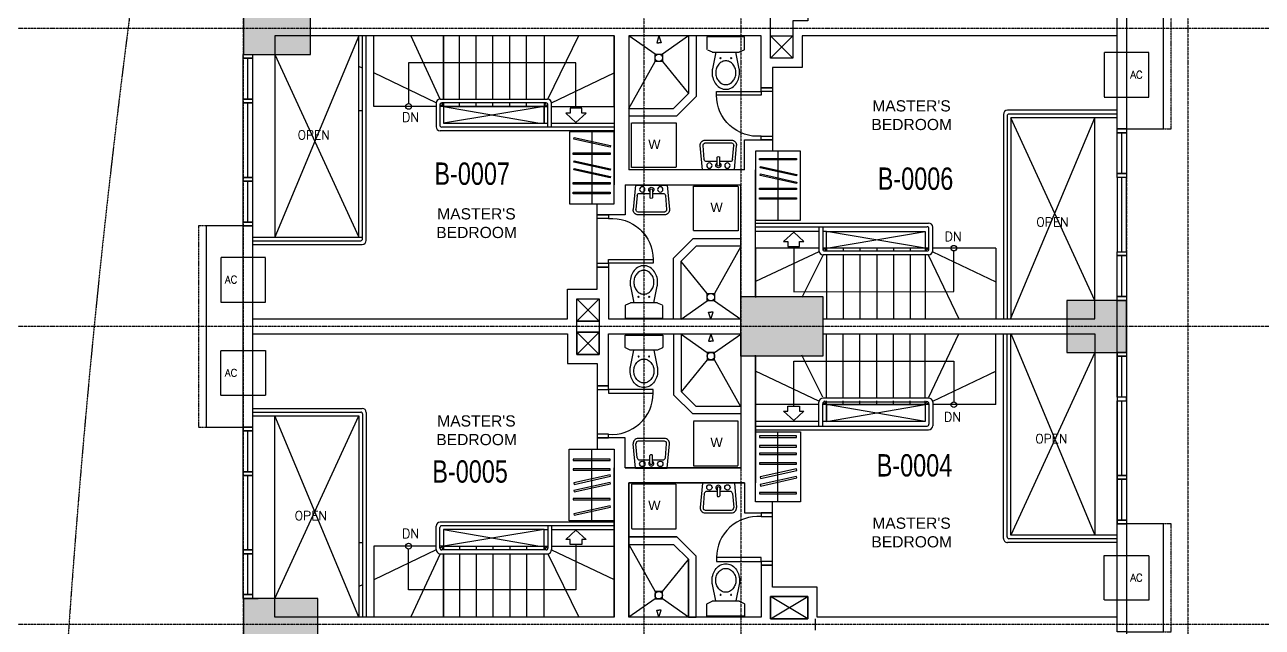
# Model space of a CAD drawing. Header units: inches. Extents: x -189245 to 740841, y -215444 to 469401.
# Drawn here: x 183350 to 199957, y -107018 to -98932 of the extents above; entities that cross this region are included whole.
import ezdxf

# ---------------------------------------------------------------- set-up
doc = ezdxf.new("R2010")
doc.units = ezdxf.units.IN
doc.header["$LTSCALE"] = 10
doc.header["$MEASUREMENT"] = 0
for name, pattern in [('GRID NORMAL$0$GRID BASEMENT$0$GRID GROUND$0$GRID$0$$0$PHANTOM', [2.5, 1.25, -0.25, 0.25, -0.25, 0.25, -0.25]), ('HIDDEN', [0.375, 0.25, -0.125]), ('HIDDEN2', [0.1875, 0.125, -0.0625])]:
    doc.linetypes.add(name, pattern=pattern)
for name, color, linetype in [('A-CMU WALL', 4, 'Continuous'), ('A-DOOR', 1, 'Continuous'), ('A-EQUIPMENT', 2, 'Continuous'), ('A-EQUIPTMENT', 1, 'Continuous'), ('A-FIXTURE', 2, 'Continuous'), ('A-FIXTURES', 2, 'Continuous'), ('A-GRID', 8, 'Continuous'), ('A-RAILING', 2, 'Continuous'), ('A-STAIR', 1, 'Continuous'), ('A-TEXT', 3, 'Continuous'), ('A-UNIT NUMBER', 2, 'Continuous'), ('A-WINDOW', 2, 'Continuous'), ('ballon', 252, 'Continuous'), ('CABINET', 1, 'Continuous'), ('COLUMN', 6, 'Continuous'), ('GRID BASEMENT$0$A-PROPERTY LINE', 1, 'Continuous'), ('TEXT', 3, 'Continuous'), ('TSG - plaster', 4, 'Continuous'), ('TSG- DIM-WALL SETOUT', 1, 'Continuous'), ('TSG- OPENNING', 1, 'Continuous'), ('TSG- plaster', 4, 'Continuous'), ('TSG- ZOCALLO', 86, 'HIDDEN2'), ('TSG-DIM_WINDWS', 1, 'Continuous')]:
    doc.layers.add(name, color=color, linetype=linetype)
doc.styles.add('ARIAL', font='ARIAL.TTF', dxfattribs={"width": 0.75})
doc.styles.add('PRSP_Simplex', font='simplex.shx')

# ---------------------------------------------------------------- blocks, each defined once
blk = doc.blocks.new('grid')
at = {"layer": 'A-GRID', "linetype": 'GRID NORMAL$0$GRID BASEMENT$0$GRID GROUND$0$GRID$0$$0$PHANTOM'}
for p, q in [((-90633.8, -228688.5), (-90633.8, -289256.3)), ((-85258.8, -228688.5), (-85258.8, -289256.3)), ((-83958.8, -228688.5), (-83958.8, -289256.3)), ((-77958.8, -228688.5), (-77958.8, -289256.3)), ((-78783.8, -230188.4), (-78783.8, -289282.1)), ((-33688.1, -244786.6), (-100703.6, -244786.6)), ((-33688.1, -248786.6), (-100703.6, -248786.6)), ((-33688.1, -252786.6), (-100703.5, -252786.6))]:
    blk.add_line(p, q, dxfattribs=at)
blk = doc.blocks.new('door600')
at = {"color": 2}
for points in [[(50, 150), (100, 150), (100, 750), (50, 750)], [(50, 150), (0, 150), (0, 0), (50, 0)], [(700, 150), (650, 150), (650, 0), (700, 0)]]:
    blk.add_lwpolyline(points, close=True, dxfattribs=at)
at = {"color": 1}
blk.add_arc((100, 198), 552, 355.0209, 90, dxfattribs=at)
blk = doc.blocks.new('A$C7D1D0043')
at = {"layer": 'COLUMN', "linetype": 'Continuous'}
for points in [[(-47475, -9813), (-46575, -9813), (-46575, -9113), (-47475, -9113)], [(-40800, -13063), (-39700, -13063), (-39700, -13863), (-40800, -13863)], [(-36425, -13813), (-35625, -13813), (-35625, -13113), (-36425, -13113)], [(-47475, -17813), (-46475, -17813), (-46475, -17113), (-47475, -17113)]]:
    blk.add_hatch(color=253, dxfattribs=at).paths.add_polyline_path(points)
for points in [[(-47475, -9813), (-46575, -9813), (-46575, -9113), (-47475, -9113)], [(-40800, -13063), (-39700, -13063), (-39700, -13863), (-40800, -13863)], [(-36425, -13813), (-35625, -13813), (-35625, -13113), (-36425, -13113)], [(-47475, -17813), (-46475, -17813), (-46475, -17113), (-47475, -17113)]]:
    blk.add_lwpolyline(points, close=True, dxfattribs=at)
blk = doc.blocks.new('A$C588E7C43')
at = {"layer": 'CABINET', "color": 2, "linetype": 'HIDDEN', "ltscale": 500}
blk.add_line((-300, -964), (-300, 0), dxfattribs=at)
at = {"layer": 'CABINET', "color": 1, "linetype": 'Continuous'}
blk.add_lwpolyline([(0, -964), (-600, -964), (-600, 0), (0, 0)], close=True, dxfattribs=at)
at = {"layer": 'CABINET', "color": 2}
for points in [[(-50, -153), (-50, -133), (-550, -133), (-550, -153)], [(-50, -283), (-50, -263), (-550, -263), (-550, -283)], [(-47, -365), (-51, -346), (-539, -453), (-535, -473)], [(-47, -467), (-51, -448), (-539, -556), (-535, -575)], [(-50, -681), (-50, -661), (-550, -661), (-550, -681)], [(-47, -780), (-51, -760), (-539, -868), (-535, -888)]]:
    blk.add_lwpolyline(points, close=True, dxfattribs=at)
blk = doc.blocks.new('SHOWERHD')
at = {"layer": 'A-FIXTURES', "color": 2}
for p, q in [((-31, 93), (0, 93)), ((0, 0), (-31, 93)), ((0, 0), (31, 93)), ((31, 93), (0, 93))]:
    blk.add_line(p, q, dxfattribs=at)
blk = doc.blocks.new('EFLSHR-P')
at = {"layer": 'A-FIXTURES'}
for points in [[(186, -248), (216, -184, 0.142156), (218, -178), (218, 178, 0.142156), (216, 184), (186, 248, 0.256929), (177, 252), (13, 252), (13, -253), (177, -253)], [(218, -133), (441, -179, 0.05118), (495, -185, 0.083091), (582, -170, 0.090724), (653, -131, 0.104124), (702, -69, 0.11609), (718, 0, 0.11609), (702, 69, 0.104124), (653, 131, 0.090724), (582, 170, 0.083091), (495, 185, 0.05118), (441, 179), (218, 133)]]:
    blk.add_lwpolyline(points, format="xyb", dxfattribs=at)
blk.add_lwpolyline([(495, 135, 0.084254), (433, 124, 0.091411), (382, 95, 0.103766), (347, 50, 0.114587), (335, 0, 0.114587), (347, -50, 0.103766), (382, -95, 0.091411), (433, -124, 0.084254), (495, -135, 0.084254), (558, -124, 0.091411), (609, -95, 0.103766), (644, -50, 0.114587), (655, 0, 0.114587), (644, 50, 0.103766), (609, 95, 0.091411), (558, 124, 0.084254)], format="xyb", close=True, dxfattribs=at)
for centre in [(300, 70), (300, -70)]:
    blk.add_circle(centre, 6.77, dxfattribs=at)
blk.add_arc((177, -243), 10, 270, 327.6371, dxfattribs=at)
blk = doc.blocks.new('LAV')
for p, q in [((-214, 0), (-243, -326)), ((214, 0), (-214, 0)), ((214, 0), (243, -326)), ((-189, -139), (-206, -329)), ((-18, -112), (-159, -112)), ((-18, -63), (-18, -170)), ((18, -63), (18, -170)), ((159, -112), (18, -112)), ((189, -139), (206, -329)), ((-176, -362), (176, -362)), ((-176, -400), (176, -400))]:
    blk.add_line(p, q)
for centre in [(-121, -58), (121, -58)]:
    blk.add_circle(centre, 36)
for centre, radius, start, end in [((-159, -142), 30, 90, 174.9088), ((0, -63), 34.1, 301.2757, 238.7243), ((0, -71), 19.7, 25.7914, 154.2086), ((159, -142), 30, 5.0912, 90), ((-176, -332), 68, 174.9088, 270), ((-176, -332), 30, 174.9088, 270), ((0, -161), 19.7, 205.7914, 334.2086), ((176, -332), 68, 270, 5.0912), ((176, -332), 30, 270, 5.0912)]:
    blk.add_arc(centre, radius, start, end)

msp = doc.modelspace()

# ---------------------------------------------------------------- hatches: boundary and pattern name
at = {"layer": 'TSG- DIM-WALL SETOUT'}
h = msp.add_hatch(color=253, dxfattribs=at)
h.paths.add_polyline_path([(186285.29041, -132626.32537), (187185.29041, -132626.32537), (187185.29041, -133326.32537), (186285.29041, -133326.32537)])
h.paths.add_polyline_path([(197335.29041, -109930.85693), (198135.29041, -109930.85693), (198135.29041, -109230.85693), (197335.29041, -109230.85693)])
h.paths.add_polyline_path([(201710.2904, -122730.85693), (202410.2904, -122730.85693), (202410.2904, -121730.85693), (201710.2904, -121730.85693)])
h.paths.add_polyline_path([(207710.29041, -122730.85693), (208410.29041, -122730.85693), (208410.29041, -121730.85693), (207710.29041, -121730.85693)])
h.paths.add_polyline_path([(213710.29041, -122730.85693), (214410.29041, -122730.85693), (214410.29041, -121730.85693), (213710.29041, -121730.85693)])
h.paths.add_polyline_path([(219710.29041, -122730.85693), (220410.29041, -122730.85693), (220410.29041, -121730.85693), (219710.29041, -121730.85693)])
h.paths.add_polyline_path([(201710.2904, -117730.85693), (202410.2904, -117730.85693), (202410.2904, -116730.85693), (201710.2904, -116730.85693)])
h.paths.add_polyline_path([(204710.29041, -110230.85693), (205410.29041, -110230.85693), (205410.29041, -109230.85693), (204710.29041, -109230.85693)])
h.paths.add_polyline_path([(210710.29041, -110230.85693), (211410.29041, -110230.85693), (211410.29041, -109230.85693), (210710.29041, -109230.85693)])
h.paths.add_polyline_path([(197335.29041, -122730.85693), (198135.29041, -122730.85693), (198135.29041, -122030.85693), (197335.29041, -122030.85693)])
h.paths.add_polyline_path([(186285.29041, -115430.85693), (186285.29041, -116530.85693), (186985.29041, -116530.85693), (186985.29041, -115430.85693)])
h.paths.add_polyline_path([(197335.29041, -129330.85693), (198135.29041, -129330.85693), (198135.29041, -128630.85693), (197335.29041, -128630.85693)])
h.paths.add_polyline_path([(197335.29041, -103330.85693), (198135.29041, -103330.85693), (198135.29041, -102630.85693), (197335.29041, -102630.85693)])
h.paths.add_polyline_path([(192960.29041, -102580.85693), (194060.29, -102580.85683), (194060.29028, -103380.85683), (192960.29041, -103380.85693)])
h.paths.add_polyline_path([(213710.29041, -117730.85693), (214410.29041, -117730.85693), (214410.29041, -116730.85693), (213710.29041, -116730.85693)])
h.paths.add_polyline_path([(216710.64854, -110230.85693), (217410.64854, -110230.85693), (217410.64854, -109230.85693), (216710.64854, -109230.85693)])
h.paths.add_polyline_path([(219710.29041, -117730.85693), (220410.29041, -117730.85693), (220410.29041, -116730.85693), (219710.29041, -116730.85693)])
h.paths.add_polyline_path([(207710.29041, -117730.85693), (208410.29041, -117730.85693), (208410.29041, -116730.85693), (207710.29041, -116730.85693)])
h.paths.add_polyline_path([(186285.29041, -95230.85693), (187085.29041, -95230.85693), (187085.29041, -94530.85693), (186285.29041, -94530.85693)])
h.paths.add_polyline_path([(186285.29041, -99330.85985), (187185.29041, -99330.85985), (187185.29041, -98630.85985), (186285.29041, -98630.85985)])
h.paths.add_polyline_path([(186285.29041, -107330.85693), (187285.29041, -107330.85693), (187285.29041, -106630.85693), (186285.29041, -106630.85693)])
h.paths.add_polyline_path([(186285.29041, -124630.85693), (187285.29041, -124630.85693), (187285.29041, -125330.85693), (186285.29041, -125330.85693)])
h.paths.add_polyline_path([(192960.29041, -128580.85704), (194060.29, -128580.85693), (194060.29028, -129380.85693), (192960.29041, -129380.85704)])
h.paths.add_polyline_path([(186285.29041, -136730.85693), (187085.29041, -136730.85693), (187085.29041, -137430.85693), (186285.29041, -137430.85693)])
edge = h.paths.add_edge_path()
edge.add_line((233760.29041, -115230.85693), (233760.29041, -113730.85693))
edge = h.paths.add_edge_path()
edge.add_line((233760.29041, -121230.85693), (233760.29041, -122730.85693))
h.paths.add_polyline_path([(233160.29041, -115230.85693), (233760.29041, -115230.85693), (233760.29041, -113730.85693), (233160.29041, -113730.85693)])
h.paths.add_polyline_path([(233160.29041, -116730.85693), (233760.29041, -116730.85693), (233760.29041, -118230.85693), (233160.29041, -118230.85693)])
h.paths.add_polyline_path([(233160.29041, -109230.85693), (233760.29041, -109230.85693), (233760.29041, -110730.85693), (233160.29041, -110730.85693)])
edge = h.paths.add_edge_path()
edge.add_line((233160.29041, -121230.85693), (233160.29041, -122730.85693))
h.paths.add_polyline_path([(233160.29041, -121230.85693), (233760.29041, -121230.85693), (233760.29041, -122730.85693), (233160.29041, -122730.85693)])

# ---------------------------------------------------------------- linework, layer by layer
at = {"layer": 'A-CMU WALL', "color": 1}
for p, q in [((187832.99923, -99080.98629), (186708.08927, -101780.98509)), ((186708.08927, -99330.85985), (187832.9996, -101780.98509)), ((197708.08927, -102630.85733), (196582.96435, -100180.72878)), ((196582.96435, -102872.1383), (197708.08927, -100180.72878)), ((196582.96435, -103074.88717), (197708.14366, -105780.72406)), ((197708.14366, -103330.85736), (196582.96435, -105780.72406)), ((186708.08917, -106630.85693), (187832.99959, -104180.72642)), ((187832.99959, -106880.72642), (186708.08917, -104180.85784))]:
    msp.add_line(p, q, dxfattribs=at)
at = {"layer": 'A-CMU WALL'}
for points in [[(198133.14887, -100330.85437), (198008.14887, -100330.85437), (198008.14887, -97630.86022), (198133.14887, -97630.86022)], [(186283.10625, -101630.85983), (186408.10625, -101630.85983), (186408.10625, -104330.85398), (186283.10625, -104330.85398)], [(198133.14887, -103330.8573), (198008.14887, -103330.8573), (198008.14887, -102630.8573), (198133.14887, -102630.8573)], [(198008.14887, -105630.86022), (198133.17098, -105630.86022), (198133.17098, -107080.85688), (198008.14887, -107080.85688)]]:
    msp.add_lwpolyline(points, close=True, dxfattribs=at)
at = {"layer": 'A-CMU WALL', "color": 1}
for points in [[(186708.08917, -101780.98484), (187832.99913, -101780.98484), (187832.99913, -99080.572), (186708.08917, -99080.572)], [(197708.08917, -100180.72853), (196583.10556, -100180.72853), (196583.10556, -102880.72681), (197708.08917, -102880.72681)], [(196582.96425, -103080.72574), (197708.14356, -103080.72574), (197708.14356, -105780.72381), (196582.96425, -105780.72381)], [(186708.08917, -104180.85784), (187832.99913, -104180.85784), (187832.99913, -106880.85668), (186708.08917, -106880.85668)]]:
    msp.add_lwpolyline(points, close=True, dxfattribs=at)
at = {"layer": 'A-DOOR'}
for p, q in [((193382.96435, -99827.74272), (193382.96435, -100427.74272)), ((191032.96435, -102133.71248), (191032.96435, -101533.71248)), ((191032.96435, -102133.97115), (191032.96435, -101533.97115)), ((191032.96435, -103827.74036), (191032.96435, -104427.74036)), ((193382.96435, -106133.71012), (193382.96435, -105533.71012))]:
    msp.add_line(p, q, dxfattribs=at)
at = {"layer": 'A-EQUIPMENT', "ltscale": 100}
for points in [[(198133.10625, -100330.85398), (198633.10625, -100330.85398), (198633.10625, -97630.85983), (198133.10625, -97630.85983)], [(186283.10625, -101630.85983), (185783.10625, -101630.85983), (185783.10625, -104330.85398), (186283.10625, -104330.85398)], [(198133.10625, -107080.85691), (198633.10625, -107080.85691), (198633.10625, -105630.85983), (198133.10625, -105630.85983)]]:
    msp.add_lwpolyline(points, dxfattribs=at)
at = {"layer": 'A-EQUIPTMENT', "linetype": 'HIDDEN'}
for points in [[(198633.10625, -100330.85398), (198733.10625, -100330.85398), (198733.10625, -97630.85983), (198633.10625, -97630.85983)], [(185783.10625, -101630.85983), (185683.10625, -101630.85983), (185683.10625, -104330.85398), (185783.10625, -104330.85398)], [(198633.10625, -107080.85691), (198733.10625, -107080.85691), (198733.10625, -105630.85983), (198633.10625, -105630.85983)]]:
    msp.add_lwpolyline(points, dxfattribs=at)
at = {"layer": 'A-EQUIPTMENT', "color": 1, "linetype": 'HIDDEN2'}
for points in [[(198433.10625, -99305.85691), (197833.10625, -99305.85691), (197833.10625, -99905.85691), (198433.10625, -99905.85691)], [(185983.10625, -102655.85691), (186583.10625, -102655.85691), (186583.10625, -102055.85691), (185983.10625, -102055.85691)], [(185983.10625, -103305.85691), (186583.10625, -103305.85691), (186583.10625, -103905.85691), (185983.10625, -103905.85691)], [(198433.10625, -106655.85691), (197833.10625, -106655.85691), (197833.10625, -106055.85691), (198433.10625, -106055.85691)]]:
    msp.add_lwpolyline(points, close=True, dxfattribs=at)
at = {"layer": 'A-FIXTURE', "linetype": 'HIDDEN2'}
for points in [[(192090.87101, -100250.19661), (192090.87101, -100850.19661), (191490.87101, -100850.19661), (191490.87101, -100250.19661)], [(192325.40069, -101697.51648), (192325.40069, -101097.51648), (192925.40069, -101097.51648), (192925.40069, -101697.51648)], [(192325.40069, -104253.19557), (192325.40069, -104853.19557), (192925.40069, -104853.19557), (192925.40069, -104253.19557)], [(192090.87101, -105697.5153), (192090.87101, -105097.5153), (191490.87101, -105097.5153), (191490.87101, -105697.5153)]]:
    msp.add_lwpolyline(points, close=True, dxfattribs=at)
at = {"layer": 'A-FIXTURES', "color": 1}
for p, q in [((191808.13585, -99325.84167), (191458.13585, -99080.84167)), ((192258.13585, -99080.84167), (191908.13585, -99325.84167)), ((191458.13585, -100055.84167), (191808.13585, -99425.84167)), ((191908.13585, -99425.84167), (192258.13585, -99855.84167)), ((192958.13585, -101908.84063), (192608.13585, -102538.84063)), ((192508.13585, -102538.84063), (192158.13585, -102108.84063)), ((192158.13585, -102883.84063), (192508.13585, -102638.84063)), ((192608.13585, -102638.84063), (192958.13585, -102883.84063)), ((192158.13585, -103083.84063), (192508.13585, -103328.84063)), ((192608.13585, -103328.84063), (192958.13585, -103083.84063)), ((192508.13585, -103428.84063), (192158.13585, -103858.84063)), ((192958.13585, -104058.84063), (192608.13585, -103428.84063)), ((191458.13585, -105908.83945), (191808.13585, -106538.83945)), ((191908.13585, -106538.83945), (192258.13585, -106108.83945)), ((191808.13585, -106638.83945), (191458.13585, -106883.83945)), ((192258.13585, -106883.83945), (191908.13585, -106638.83945))]:
    msp.add_line(p, q, dxfattribs=at)
at = {"layer": 'A-FIXTURES', "color": 2}
for points in [[(191808.13585, -99425.84167), (191808.13585, -99325.84167), (191908.13585, -99325.84167), (191908.13585, -99425.84167)], [(192608.13585, -102538.84063), (192608.13585, -102638.84063), (192508.13585, -102638.84063), (192508.13585, -102538.84063)], [(192608.13585, -103428.84063), (192608.13585, -103328.84063), (192508.13585, -103328.84063), (192508.13585, -103428.84063)], [(191808.13585, -106538.83945), (191808.13585, -106638.83945), (191908.13585, -106638.83945), (191908.13585, -106538.83945)]]:
    msp.add_lwpolyline(points, close=True, dxfattribs=at)
for centre in [(191858.13585, -99375.84167), (192558.13585, -102588.84063), (192558.13585, -103378.84063), (191858.13585, -106588.83945)]:
    msp.add_circle(centre, 50, dxfattribs=at)
at = {"layer": 'A-GRID', "color": 2}
for centre in [(195817.21155, -101930.61612), (195817.33743, -104030.7319)]:
    msp.add_circle(centre, 37.46139, dxfattribs=at)
at = {"layer": 'A-RAILING', "color": 1}
for p, q in [((187832.9996, -101780.98509), (187832.9996, -99080.98509)), ((198008.08986, -100180.72878), (196582.96435, -100180.72878)), ((196582.96435, -100180.72878), (196582.96435, -102880.72878)), ((186408.08868, -101780.98509), (187882.9996, -101780.98509)), ((196582.96435, -105780.72406), (196582.96435, -103080.72406)), ((186408.08868, -104180.72642), (187832.99959, -104180.72642)), ((187832.99959, -104180.72642), (187832.99959, -106880.72642)), ((198008.17647, -105780.72406), (196582.96394, -105780.72494))]:
    msp.add_line(p, q, dxfattribs=at)
at = {"layer": 'A-RAILING'}
for p, q in [((187882.9996, -101805.98509), (187882.9996, -99080.98509)), ((187932.9996, -101825.98509), (187932.9996, -99080.98509)), ((188925.46545, -99930.98627), (190365.46486, -99930.98627)), ((188870.46545, -99985.98627), (188870.46545, -100300.98627)), ((188920.46545, -100005.98627), (188920.46545, -100280.98627)), ((190345.46486, -99980.98627), (188945.46545, -99980.98627)), ((190370.46486, -100305.98627), (190370.46486, -100005.98627)), ((190420.46486, -100305.98627), (190420.46486, -99985.98627)), ((196482.96435, -100135.72878), (196482.96435, -102880.72878)), ((198008.08927, -100080.72878), (196537.96435, -100080.72878)), ((198008.08927, -100130.72878), (196557.96435, -100130.72878)), ((196532.96435, -100155.72878), (196532.96435, -102880.72878)), ((191257.96435, -100355.98627), (188925.46545, -100355.98627)), ((191257.96435, -100305.98627), (188945.46545, -100305.98627)), ((193157.96288, -101593.63648), (195478.91118, -101593.64189)), ((193157.96288, -101643.63648), (195458.91118, -101643.64189)), ((194007.96288, -101643.63648), (194007.96288, -101963.63648)), ((194057.96288, -101643.63648), (194057.96288, -101943.63648)), ((195483.91118, -101943.64189), (195483.91118, -101668.64189)), ((195533.91118, -101963.64189), (195533.91118, -101648.64189)), ((186408.08927, -101830.98509), (187857.9996, -101830.98509)), ((186408.08927, -101880.98509), (187877.9996, -101880.98509)), ((195478.91118, -102018.64189), (194062.96288, -102018.63648)), ((194082.96288, -101968.63648), (195458.91118, -101968.64189)), ((196482.96435, -105825.72406), (196482.96435, -103080.72406)), ((196532.96435, -105805.72406), (196532.96435, -103080.72406)), ((195478.91118, -103943.07197), (194062.96288, -103943.07739)), ((186408.08927, -104080.72642), (187877.99959, -104080.72642)), ((194007.96288, -104318.07739), (194007.96288, -103998.07739)), ((194057.96288, -104318.07739), (194057.96288, -104018.07739)), ((194082.96288, -103993.07739), (195458.91118, -103993.07197)), ((195483.91118, -104018.07197), (195483.91118, -104293.07197)), ((195533.91118, -103998.07197), (195533.91118, -104313.07197)), ((186408.08927, -104130.72642), (187857.99959, -104130.72642)), ((187882.99959, -104155.72642), (187882.99959, -106880.72642)), ((187932.99959, -104135.72642), (187932.99959, -106880.72642)), ((193157.96288, -104318.07739), (195458.91118, -104318.07197)), ((193157.96288, -104368.07739), (195478.91118, -104368.07197)), ((191257.96435, -105606.28251), (188925.69742, -105606.28251)), ((188870.69742, -105975.85852), (188870.69742, -105661.28251)), ((188920.69742, -105955.85852), (188920.69742, -105681.28251)), ((191257.96435, -105656.28251), (188945.69742, -105656.28251)), ((190370.46486, -105656.28251), (190370.46486, -105955.85852)), ((190420.46486, -105656.28251), (190420.46486, -105975.85852)), ((198008.17588, -105880.72406), (196537.96458, -105880.72406)), ((198008.17588, -105830.72406), (196557.9645, -105830.72406)), ((188925.69742, -106030.85852), (190365.46486, -106030.85852)), ((190345.46486, -105980.85852), (188945.69742, -105980.85852))]:
    msp.add_line(p, q, dxfattribs=at)
for centre, radius, start, end in [((188925.46545, -99985.98627), 55, 90, 180), ((190365.46486, -99985.98627), 55, 0, 90), ((188945.46545, -100005.98627), 25, 90, 180), ((190345.46486, -100005.98627), 25, 0, 90), ((196537.96435, -100135.72878), 55, 90, 180), ((196557.96435, -100155.72878), 25, 90, 180), ((188925.46545, -100300.98627), 55, 180, 270), ((188945.46545, -100280.98627), 25, 180, 270), ((195478.91118, -101648.64189), 55, 0, 90), ((195458.91118, -101668.64189), 25, 0, 90), ((187857.9996, -101805.98509), 25, 270, 0), ((187877.9996, -101825.98509), 55, 270, 0), ((194082.96288, -101943.63648), 25, 180, 270), ((195458.91118, -101943.64189), 25, 270, 0), ((194062.96288, -101963.63648), 55, 180, 270), ((195478.91118, -101963.64189), 55, 270, 0), ((194062.96288, -103998.07739), 55, 90, 180), ((195478.91118, -103998.07197), 55, 0, 90), ((187877.99959, -104135.72642), 55, 0, 90), ((194082.96288, -104018.07739), 25, 90, 180), ((195458.91118, -104018.07197), 25, 0, 90), ((187857.99959, -104155.72642), 25, 0, 90), ((195458.91118, -104293.07197), 25, 270, 0), ((195478.91118, -104313.07197), 55, 270, 0), ((188925.69742, -105661.28251), 55, 90, 180), ((188945.69742, -105681.28251), 25, 90, 180), ((196537.96435, -105825.72406), 55, 180, 270.000236842), ((196557.96435, -105805.72406), 25, 180, 270.00034974), ((188925.69742, -105975.85852), 55, 180, 270), ((188945.69742, -105955.85852), 25, 180, 270), ((190345.46486, -105955.85852), 25, 270, 0), ((190365.46486, -105975.85852), 55, 270, 0)]:
    msp.add_arc(centre, radius, start, end, dxfattribs=at)
at = {"layer": 'A-STAIR'}
for p, q in [((188032.96545, -100028.01241), (188032.96545, -99078.01399)), ((188970.46545, -99079.01856), (188970.46545, -99930.98627)), ((190320.46486, -99078.01241), (190320.46486, -99930.98627)), ((191257.96458, -100028.01241), (191257.96427, -99078.01241)), ((187882.9996, -99514.23883), (187832.9996, -99491.98446)), ((187832.9996, -100080.98627), (187882.9996, -100080.98627)), ((188870.46545, -100028.01241), (188032.96545, -100028.01241)), ((188970.46545, -100028.01241), (188920.46545, -100028.01241)), ((188970.46545, -99980.98627), (188970.46545, -100028.01241)), ((190320.46486, -99980.98627), (190320.46486, -100028.01241)), ((190320.46486, -100028.01241), (190370.46486, -100028.01241)), ((190420.46486, -100028.01241), (191257.96458, -100028.01241)), ((194107.8374, -101930.82317), (194107.81015, -101705.82317)), ((194007.96288, -101930.83526), (193157.8375, -101930.93824)), ((193157.8375, -101930.93824), (193157.91791, -102593.02707)), ((194107.8374, -101930.82317), (194057.96288, -101930.82921)), ((195483.91118, -101930.65649), (195432.83661, -101930.66268)), ((196382.83661, -101930.54761), (195533.91118, -101930.65043)), ((193157.96336, -104030.72491), (193157.96532, -103368.52938)), ((196332.96435, -103602.97961), (196382.96435, -103580.72524)), ((194007.96288, -104030.72715), (193157.96336, -104030.72491)), ((194107.96327, -104030.72741), (194057.96288, -104030.72728)), ((194107.96327, -104030.72741), (194107.96268, -104255.72741)), ((195483.91118, -104030.73102), (195432.96249, -104030.73089)), ((196382.96249, -104030.73338), (195533.91118, -104030.73115)), ((187832.99959, -105880.72524), (187882.99959, -105880.72524)), ((188870.69742, -105930.8569), (188032.96546, -105930.8569)), ((188032.96546, -105930.8569), (188032.96546, -106880.85532)), ((188970.46546, -105930.8569), (188920.69742, -105930.8569)), ((188970.46546, -105980.85852), (188970.46546, -105930.8569)), ((190320.46486, -105930.8569), (190370.46486, -105930.8569)), ((190320.46486, -105980.85852), (190320.46486, -105930.8569)), ((190420.46486, -105930.8569), (191257.96459, -105930.8569)), ((191257.96459, -105930.8569), (191257.96427, -106880.8569)), ((188970.46546, -106879.85075), (188970.46546, -106030.85852)), ((190320.46486, -106880.8569), (190320.46486, -106030.85852)), ((187882.99959, -106447.47268), (187832.99959, -106469.72705))]:
    msp.add_line(p, q, dxfattribs=at)
at = {"layer": 'A-STAIR', "elevation": 0}
for points in [[(188925.75833, -99930.98627), (188532.96545, -99078.52297)], [(188970.46545, -99079.01856), (188970.46545, -99930.98627)], [(189182.96467, -99930.98627), (189182.96467, -99078.01241)], [(189407.96467, -99930.98627), (189407.96467, -99078.01241)], [(189632.96467, -99930.98627), (189632.96467, -99078.01241)], [(189857.96467, -99930.98627), (189857.96467, -99078.01241)], [(190082.96467, -99930.98627), (190082.96467, -99078.01241)], [(190367.75238, -99931.03386), (190783.69248, -99078.01241)], [(188870.77481, -99980.16098), (188032.96545, -99578.0132)], [(190420.17138, -99980.31205), (191257.96486, -99579.50527)], [(188970.46545, -100028.01241), (188920.54066, -100004.04855)], [(188970.46545, -100028.01241), (188948.79703, -99980.98627)], [(188970.46545, -99980.98627), (188970.46545, -100028.01241)], [(189182.96467, -100028.01241), (189182.96467, -99980.98627)], [(189407.96467, -100028.01241), (189407.96467, -99980.98627)], [(189632.96467, -100028.01241), (189632.96467, -99980.98627)], [(189857.96467, -100028.01241), (189857.96467, -99980.98627)], [(190082.96467, -100028.01241), (190082.96467, -99980.98627)], [(190320.46486, -100028.01241), (190343.39518, -99980.98627)], [(190320.46486, -100028.01241), (190370.39549, -100004.12521)], [(191257.96458, -100028.01241), (191257.96458, -100253.01241)], [(190320.46486, -100253.01241), (190370.46486, -100253.01241)], [(190420.46486, -100253.01241), (191257.96458, -100253.01241)], [(193157.8375, -101930.93824), (193157.81025, -101705.93824)], [(194107.8374, -101930.82317), (194059.96217, -101953.43276)], [(194107.8374, -101930.82317), (194088.90671, -101968.6365)], [(194107.8374, -101930.82317), (194107.84198, -101968.63657)], [(194332.8374, -101930.79591), (194332.84199, -101968.63746)], [(194557.8374, -101930.76866), (194557.84199, -101968.63835)], [(194782.8374, -101930.74141), (194782.84199, -101968.63923)], [(195007.8374, -101930.71415), (195007.84199, -101968.64012)], [(195232.8374, -101930.6869), (195232.84199, -101968.641)], [(195432.83661, -101930.66268), (195450.84206, -101968.64186)], [(195432.83661, -101930.66268), (195481.74449, -101953.82227)], [(194008.00544, -101977.96989), (193157.89155, -102379.44537)], [(194063.87496, -102018.63648), (193776.31476, -102593.02701)], [(194107.84804, -102018.63665), (194107.95247, -102880.82316)], [(194332.84804, -102018.63751), (194332.95247, -102880.79591)], [(194557.84804, -102018.63837), (194557.95247, -102880.76865)], [(194782.84805, -102018.63923), (194782.95247, -102880.7414)], [(195007.84805, -102018.64009), (195007.95247, -102880.71415)], [(195232.84805, -102018.64095), (195232.95247, -102880.68689)], [(195474.54643, -102018.64188), (195882.95162, -102880.0976)], [(195533.84575, -101978.49404), (196382.89111, -102380.54681)], [(194107.96354, -103930.74968), (194107.96577, -103080.72741)], [(194332.96354, -103930.74882), (194332.96577, -103080.728)], [(194557.96354, -103930.74796), (194557.96577, -103080.72859)], [(194782.96354, -103930.7471), (194782.96577, -103080.72918)], [(195007.96354, -103930.74623), (195007.96577, -103080.72977)], [(195232.96354, -103930.74537), (195232.96577, -103080.73036)], [(195480.34147, -103930.76303), (195882.96499, -103081.24264)], [(194058.00815, -103930.97348), (193776.34537, -103368.52932)], [(194008.00743, -103983.53667), (193157.96427, -103582.21777)], [(195533.84, -103982.94722), (196382.96367, -103580.73418)], [(193157.96336, -104030.72491), (193157.96277, -104255.72491)], [(194107.96327, -104030.72741), (194057.96288, -104007.12143)], [(194107.96327, -104030.72741), (194082.93534, -103980.74987)], [(194107.96327, -104030.72741), (194107.9634, -103980.74975)], [(194332.96327, -104030.728), (194332.9634, -103980.74887)], [(194557.96327, -104030.72859), (194557.9634, -103980.74798)], [(194782.96327, -104030.72918), (194782.9634, -103980.74709)], [(195007.96327, -104030.72977), (195007.9634, -103980.74621)], [(195232.96327, -104030.73036), (195232.9634, -103980.74532)], [(195432.96249, -104030.73089), (195456.65318, -103980.74444)], [(195432.96249, -104030.73089), (195483.91118, -104006.59751)], [(190320.46486, -105705.8569), (190370.46486, -105705.8569)], [(190420.46486, -105705.8569), (191257.96459, -105705.8569)], [(191257.96459, -105930.8569), (191257.96459, -105705.8569)], [(188970.46546, -105930.8569), (188920.69742, -105954.74551)], [(188970.46546, -105930.8569), (188947.42601, -105980.85852)], [(188970.46546, -105980.85852), (188970.46546, -105930.8569)], [(189182.96467, -105930.8569), (189182.96467, -105980.85852)], [(189407.96467, -105930.8569), (189407.96467, -105980.85852)], [(189632.96467, -105930.8569), (189632.96467, -105980.85852)], [(189857.96467, -105930.8569), (189857.96467, -105980.85852)], [(190082.96467, -105930.8569), (190082.96467, -105980.85852)], [(190320.46486, -105930.8569), (190370.46486, -105954.77728)], [(190320.46486, -105930.8569), (190344.84605, -105980.85852)], [(188870.77139, -105978.70997), (188032.96546, -106380.85611)], [(188924.39443, -106030.84308), (188532.96546, -106880.34634)], [(188970.46546, -106879.85075), (188970.46546, -106030.85852)], [(189182.96467, -106030.85852), (189182.96467, -106880.8569)], [(189407.96467, -106030.85852), (189407.96467, -106880.8569)], [(189632.96467, -106030.85852), (189632.96467, -106880.8569)], [(189857.96467, -106030.85852), (189857.96467, -106880.8569)], [(190082.96467, -106030.85852), (190082.96467, -106880.8569)], [(190369.16567, -106030.73387), (190783.69249, -106880.8569)], [(190420.39329, -105978.66342), (191257.96486, -106379.36404)]]:
    msp.add_lwpolyline(points, dxfattribs=at)
at = {"layer": 'A-STAIR'}
for points in [[(188970.46545, -99930.98627), (188970.46545, -99079.01856)], [(190747.08934, -100044.49085), (190747.08934, -99444.12104), (188501.82079, -99444.12104), (188501.82079, -99988.98196)], [(188970.46545, -100028.01241), (188970.46545, -99980.98627)], [(188970.46545, -100028.01241), (190320.46486, -100028.01241), (190320.46486, -100253.01241)], [(194007.96288, -101705.83526), (193157.81025, -101705.93824)], [(194107.81015, -101705.82317), (194057.96288, -101705.82921)], [(193668.71025, -101910.31002), (193668.78347, -102514.76772), (195817.28227, -102514.50748), (195817.21608, -101968.07751)], [(195432.83661, -101930.66268), (194107.8374, -101930.82317)], [(195432.83661, -101930.66268), (195432.84121, -101968.64179)], [(195432.83661, -101930.66268), (195432.84121, -101968.64179)], [(196382.83661, -101930.54761), (196382.95168, -102880.5476)], [(195432.84727, -102018.64172), (195432.95168, -102880.66267)], [(195432.96276, -103930.74461), (195432.96499, -103080.73089)], [(196382.96249, -104030.73338), (196382.96499, -103080.73338)], [(193668.83855, -104051.29259), (193668.84014, -103446.83489), (195817.33896, -103446.84053), (195817.33753, -103993.27051)], [(195432.96249, -104030.73089), (194107.96327, -104030.72741)], [(195432.96249, -104030.73089), (195432.96262, -103980.74454)], [(194007.96288, -104255.72715), (193157.96277, -104255.72491)], [(194107.96268, -104255.72741), (194057.96288, -104255.72728)], [(188970.46546, -105930.8569), (190320.46486, -105930.8569), (190320.46486, -105705.8569)], [(190747.08934, -105914.37846), (190747.08934, -106514.74827), (188501.8208, -106514.74827), (188501.8208, -105969.88735)], [(188970.46546, -105930.8569), (188970.46546, -105980.85852)], [(188970.46546, -106030.85852), (188970.46546, -106879.85075)]]:
    msp.add_lwpolyline(points, dxfattribs=at)
at = {"layer": 'A-STAIR', "color": 2}
for points in [[(190610.58934, -100119.58404), (190747.08934, -100243.88877), (190883.58934, -100119.58404), (190825.08934, -100119.58404), (190825.08934, -100050.76391), (190669.08934, -100050.76391), (190669.08934, -100119.58404)], [(193805.20191, -101841.47336), (193668.68686, -101717.18516), (193532.20192, -101841.50643), (193590.70192, -101841.49934), (193590.71025, -101910.31947), (193746.71025, -101910.30058), (193746.70191, -101841.48045)], [(193805.33837, -104120.11307), (193668.83805, -104244.41745), (193532.33837, -104120.11236), (193590.83837, -104120.11251), (193590.83855, -104051.29238), (193746.83855, -104051.29279), (193746.83837, -104120.11292)], [(190610.58934, -105839.28527), (190747.08934, -105714.98053), (190883.58934, -105839.28527), (190825.08934, -105839.28527), (190825.08934, -105908.1054), (190669.08934, -105908.1054), (190669.08934, -105839.28527)]]:
    msp.add_lwpolyline(points, close=True, dxfattribs=at)
for centre in [(188501.71545, -100028.01241), (188501.71546, -105930.8569)]:
    msp.add_circle(centre, 39.03059, dxfattribs=at)
at = {"layer": 'A-WINDOW'}
for p, q in [((186283.10625, -99330.85985), (186483.10625, -99330.85985)), ((186283.10625, -106630.85401), (186483.10625, -106630.85401))]:
    msp.add_line(p, q, dxfattribs=at)
at = {"layer": 'A-WINDOW', "color": 2, "linetype": 'Continuous'}
for p, q in [((186345.60625, -99930.85983), (186345.60625, -99380.85983)), ((186345.60625, -100980.85983), (186345.60625, -99980.85983)), ((198070.64887, -100930.85437), (198070.64887, -100380.85437)), ((186345.60625, -101580.85983), (186345.60625, -101030.85983)), ((198070.64887, -101980.85437), (198070.64887, -100980.85437)), ((198070.64887, -102580.85437), (198070.64887, -102030.85437)), ((198008.14887, -103330.8573), (198008.14887, -105630.86022)), ((198070.64887, -103930.86022), (198070.64887, -103380.86022)), ((198133.14887, -103330.8573), (198133.14887, -105630.86022)), ((198070.64887, -104980.86022), (198070.64887, -103980.86022)), ((186345.60625, -104930.85398), (186345.60625, -104380.85398)), ((186345.60625, -105980.85398), (186345.60625, -104980.85398)), ((198070.64887, -105580.86022), (198070.64887, -105030.86022)), ((186345.60625, -106580.85398), (186345.60625, -106030.85398))]:
    msp.add_line(p, q, dxfattribs=at)
at = {"layer": 'A-WINDOW', "color": 136}
for p, q in [((191457.96435, -105805.72406), (191458.10684, -105905.72406)), ((192257.96604, -106880.72524), (192357.96435, -106880.72406))]:
    msp.add_line(p, q, dxfattribs=at)
at = {"layer": 'A-WINDOW', "linetype": 'Continuous'}
for points in [[(186283.10625, -99330.85983), (186408.10625, -99330.85983), (186408.10625, -99380.85983), (186283.10625, -99380.85983)], [(186283.10625, -99930.85983), (186408.10625, -99930.85983), (186408.10625, -99980.85983), (186283.10625, -99980.85983)], [(186283.10625, -100980.85983), (186408.10625, -100980.85983), (186408.10625, -101030.85983), (186283.10625, -101030.85983)], [(186283.10625, -101580.85983), (186408.10625, -101580.85983), (186408.10625, -101630.85983), (186283.10625, -101630.85983)], [(186283.10625, -104330.85398), (186408.10625, -104330.85398), (186408.10625, -104380.85398), (186283.10625, -104380.85398)], [(186283.10625, -104930.85398), (186408.10625, -104930.85398), (186408.10625, -104980.85398), (186283.10625, -104980.85398)], [(186283.10625, -105980.85398), (186408.10625, -105980.85398), (186408.10625, -106030.85398), (186283.10625, -106030.85398)]]:
    msp.add_lwpolyline(points, close=True, dxfattribs=at)
at = {"layer": 'A-WINDOW', "color": 1, "linetype": 'Continuous'}
for points in [[(186283.10625, -99380.85983), (186408.10625, -99380.85983), (186408.10625, -99930.85983), (186283.10625, -99930.85983)], [(186283.10625, -99980.85983), (186408.10625, -99980.85983), (186408.10625, -100980.85983), (186283.10625, -100980.85983)], [(198008.14887, -100380.85437), (198133.14887, -100380.85437), (198133.14887, -100930.85437), (198008.14887, -100930.85437)], [(186283.10625, -101030.85983), (186408.10625, -101030.85983), (186408.10625, -101580.85983), (186283.10625, -101580.85983)], [(198133.14887, -100980.85437), (198008.14887, -100980.85437), (198008.14887, -101980.85437), (198133.14887, -101980.85437)], [(198008.14887, -102030.85437), (198133.14887, -102030.85437), (198133.14887, -102580.85437), (198008.14887, -102580.85437)], [(198008.14887, -103380.86022), (198133.14887, -103380.86022), (198133.14887, -103930.86022), (198008.14887, -103930.86022)], [(198008.14887, -103980.86022), (198133.14887, -103980.86022), (198133.14887, -104980.86022), (198008.14887, -104980.86022)], [(186283.10625, -104380.85398), (186408.10625, -104380.85398), (186408.10625, -104930.85398), (186283.10625, -104930.85398)], [(186283.10625, -104980.85398), (186408.10625, -104980.85398), (186408.10625, -105980.85398), (186283.10625, -105980.85398)], [(198008.14887, -105030.86022), (198133.14887, -105030.86022), (198133.14887, -105580.86022), (198008.14887, -105580.86022)], [(186283.10625, -106030.85398), (186408.10625, -106030.85398), (186408.10625, -106580.85398), (186283.10625, -106580.85398)]]:
    msp.add_lwpolyline(points, close=True, dxfattribs=at)
at = {"layer": 'A-WINDOW', "color": 2, "linetype": 'Continuous'}
for points in [[(198008.14887, -100330.85437), (198133.14887, -100330.85437), (198133.14887, -100380.85437), (198008.14887, -100380.85437)], [(198133.14887, -100980.85437), (198008.14887, -100980.85437), (198008.14887, -100930.85437), (198133.14887, -100930.85437)], [(198133.14887, -102030.85437), (198008.14887, -102030.85437), (198008.14887, -101980.85437), (198133.14887, -101980.85437)], [(198008.14887, -102580.85437), (198133.14887, -102580.85437), (198133.14887, -102630.8573), (198008.14887, -102630.8573)], [(198133.14887, -103380.86022), (198008.14887, -103380.86022), (198008.14887, -103330.8573), (198133.14887, -103330.8573)], [(198133.14887, -103930.86022), (198008.14887, -103930.86022), (198008.14887, -103980.86022), (198133.14887, -103980.86022)], [(198008.14887, -104980.86022), (198133.14887, -104980.86022), (198133.14887, -105030.86022), (198008.14887, -105030.86022)], [(198008.14887, -105580.86022), (198133.14887, -105580.86022), (198133.14887, -105630.86022), (198008.14887, -105630.86022)], [(186283.10625, -106580.85398), (186408.10625, -106580.85398), (186408.10625, -106630.85691), (186283.10625, -106630.85691)]]:
    msp.add_lwpolyline(points, close=True, dxfattribs=at)
at = {"layer": 'ballon'}
msp.add_line((193957.96435, -106905.72406), (193957.95963, -107055.72956), dxfattribs=at)
at = {"layer": 'CABINET', "color": 2, "linetype": 'HIDDEN', "ltscale": 500}
for p, q in [((193458.13585, -100627.87087), (193458.13585, -101554.9337)), ((193458.13585, -105333.71012), (193458.13585, -104394.10728))]:
    msp.add_line(p, q, dxfattribs=at)
at = {"layer": 'CABINET', "color": 1, "linetype": 'Continuous'}
for points in [[(193758.13585, -100627.87087), (193158.13585, -100627.87087), (193158.13585, -101554.9337), (193758.13585, -101554.9337)], [(193758.13585, -105333.71012), (193158.13585, -105333.71012), (193158.13585, -104394.10728), (193758.13585, -104394.10728)]]:
    msp.add_lwpolyline(points, close=True, dxfattribs=at)
at = {"layer": 'CABINET', "color": 2}
for points in [[(193708.13585, -100727.28293), (193708.13585, -100747.28293), (193208.13585, -100747.28293), (193208.13585, -100727.28293)], [(193711.20057, -100940.83799), (193706.88756, -100960.3674), (193218.65226, -100852.54213), (193222.96527, -100833.01272)], [(193711.20057, -101043.10511), (193706.88756, -101062.63452), (193218.65226, -100954.80925), (193222.96527, -100935.27984)], [(193708.13585, -101125.13803), (193708.13585, -101145.13803), (193208.13585, -101145.13803), (193208.13585, -101125.13803)], [(193708.13585, -101254.78293), (193708.13585, -101274.78293), (193208.13585, -101274.78293), (193208.13585, -101254.78293)], [(193708.13585, -104471.28483), (193708.13585, -104451.28483), (193208.13585, -104451.28483), (193208.13585, -104471.28483)], [(193708.13585, -104600.92972), (193708.13585, -104580.92972), (193208.13585, -104580.92972), (193208.13585, -104600.92972)], [(193708.13585, -104700.96118), (193708.13585, -104680.96118), (193208.13585, -104680.96118), (193208.13585, -104700.96118)], [(193708.13585, -104830.60607), (193708.13585, -104810.60607), (193208.13585, -104810.60607), (193208.13585, -104830.60607)], [(193711.20058, -104912.63899), (193706.88756, -104893.10958), (193218.65226, -105000.93485), (193222.96527, -105020.46426)], [(193711.20058, -105014.90611), (193706.88756, -104995.3767), (193218.65226, -105103.20197), (193222.96527, -105122.73138)], [(193708.13585, -105228.46118), (193708.13585, -105208.46118), (193208.13585, -105208.46118), (193208.13585, -105228.46118)]]:
    msp.add_lwpolyline(points, close=True, dxfattribs=at)
at = {"layer": 'GRID BASEMENT$0$A-PROPERTY LINE', "color": 1, "linetype": 'HIDDEN'}
msp.add_lwpolyline([(186283.13413, -89517.85791), (191658.13413, -89517.85791), (191658.13413, -91830.39122), (198133.13413, -91830.39122), (198133.13413, -97075.86731), (218735.81013, -97079.96953), (233758.13424, -101367.38548), (233757.50163, -128185.97147), (223446.58652, -130612.19041), (223446.58652, -134880.39122), (198133.43556, -134875.86731), (198133.13413, -140130.39122), (191658.13413, -140130.39122), (191658.13413, -142443.39024), (186283.13413, -142443.40837), (186283.13413, -136830.39122), (185091.91617, -136830.39122, -0.0757802204), (185286.35134, -95130.39122), (186283.13412, -95130.39122), (186283.13413, -89517.85791)], format="xyb", dxfattribs=at)
at = {"layer": 'TSG - plaster', "color": 4}
for p, q in [((191257.96435, -99080.7276), (187185.29041, -99080.7276)), ((191257.96435, -99080.7276), (191257.96435, -101080.7276)), ((191257.96435, -99083.71484), (191257.96435, -101080.72878)), ((191457.96435, -99080.72642), (191457.96435, -99080.7276)), ((193232.96435, -99080.7276), (191457.96435, -99080.7276)), ((191457.96435, -99080.7276), (191457.96435, -100880.7276)), ((198008.08927, -99080.72642), (193782.96435, -99080.72642)), ((193782.96435, -99080.72642), (193782.96435, -99505.72878)), ((193782.96435, -99505.72878), (193382.96435, -99505.72878)), ((193382.96435, -99505.72878), (193382.96435, -99777.74272)), ((193382.96435, -99777.74272), (193232.96435, -99777.74272)), ((193007.96435, -100880.7276), (193007.96435, -100477.74272)), ((193007.96435, -100477.74272), (193382.96435, -100477.74272)), ((193382.96435, -100627.74272), (193157.96435, -100627.74272)), ((193157.96435, -100627.74272), (193157.96435, -101030.7276)), ((193382.96435, -100477.74272), (193382.96435, -100627.74272)), ((191257.96435, -101333.97115), (191257.96435, -100930.98627)), ((193007.96435, -100880.72642), (191457.96435, -100880.72642)), ((193157.96435, -102580.85691), (193157.96435, -100880.72642)), ((193157.96435, -102580.85691), (193157.96435, -100880.7276)), ((191407.96435, -101080.72878), (192957.96435, -101080.72878)), ((191407.96435, -101080.98627), (191407.96435, -101483.97115)), ((192957.96435, -102880.98627), (192957.96435, -101080.98627)), ((191032.96435, -101483.97115), (191032.96435, -101333.97115)), ((191032.96435, -101333.97115), (191257.96435, -101333.97115)), ((191407.96435, -101483.97115), (191032.96435, -101483.97115)), ((191182.96435, -102880.72524), (192957.9996, -102880.72524)), ((191182.96435, -102880.98627), (192957.96435, -102880.98627)), ((194060.29011, -102880.7276), (197333.15985, -102880.7276)), ((191182.96435, -103080.72524), (192957.96435, -103080.72524)), ((191182.96435, -103080.7276), (192957.9996, -103080.7276)), ((192957.96435, -103080.72524), (192957.96435, -104880.72524)), ((194060.29017, -103080.72524), (197333.15985, -103080.72524)), ((194060.29017, -103080.7276), (197333.15985, -103080.7276)), ((193157.96435, -104930.72524), (193157.96435, -103380.85691)), ((193157.96435, -103380.85691), (193157.96435, -105080.72642)), ((193157.96435, -103380.85691), (193157.96435, -105080.72524)), ((191407.96435, -104477.74036), (191032.96435, -104477.74036)), ((191032.96435, -104477.74036), (191032.96435, -104627.74036)), ((191407.96435, -104880.72524), (191407.96435, -104477.74036)), ((191032.96435, -104627.74036), (191257.96435, -104627.74036)), ((191257.96435, -104627.74036), (191257.96435, -105030.72524)), ((191257.96435, -106877.738), (191257.96435, -104880.72406)), ((191257.96435, -106880.72524), (191257.96435, -104880.72524)), ((191407.96435, -104880.72406), (192957.96435, -104880.72406)), ((192957.96435, -104880.72524), (191407.96435, -104880.72524)), ((193157.96435, -105333.71012), (193157.96435, -104930.72524)), ((191257.96435, -105030.72524), (191257.96435, -106880.72524)), ((191457.96435, -106880.72524), (191457.96435, -105080.72524)), ((191457.96435, -105080.72524), (193007.96435, -105080.72524)), ((191457.96435, -105080.72524), (191457.96435, -106880.72524)), ((193007.96435, -105080.72642), (191457.96435, -105080.72642)), ((191457.96435, -106880.72642), (191457.96435, -105080.72642)), ((193007.96435, -105080.72524), (193007.96435, -105483.71012)), ((193382.96435, -105333.71012), (193157.96435, -105333.71012)), ((193382.96435, -105483.71012), (193382.96435, -105333.71012)), ((193007.96435, -105483.71012), (193382.96435, -105483.71012)), ((191257.96435, -106880.72524), (187285.29041, -106880.72524)), ((193232.96435, -106880.72524), (191457.96435, -106880.72524)), ((198011.40038, -106880.72406), (193982.96435, -106880.72406))]:
    msp.add_line(p, q, dxfattribs=at)
for points in [[(192832.96435, -99080.72642), (191457.96435, -99080.72642), (191457.96435, -100880.7276)], [(193232.96435, -99777.74272), (193232.96435, -99480.72878), (193232.96435, -99080.72878)], [(191032.96435, -102480.72642), (191032.96435, -102183.71248), (191182.96435, -102183.71248), (191182.96435, -102480.72642)], [(191032.96435, -102480.98509), (191032.96435, -102183.97115), (191182.96435, -102183.97115), (191182.96435, -102480.98509)], [(190632.96435, -102880.72642), (190632.96435, -102480.72642), (191032.96435, -102480.72642)], [(191182.96435, -102480.72642), (191182.96435, -102880.72642)], [(186408.08927, -102880.72642), (190632.96435, -102880.72642)], [(186408.08927, -103080.72642), (190632.96435, -103080.72642)], [(190632.96435, -103080.72642), (190632.96435, -103480.72642), (191032.96435, -103480.72642)], [(191182.96435, -103480.72642), (191182.96435, -103080.72642)], [(191032.96435, -103480.72642), (191032.96435, -103777.74036), (191182.96435, -103777.74036), (191182.96435, -103480.72642)], [(193982.96435, -106880.72406), (193982.96435, -106480.72406), (193382.96435, -106480.72406), (193382.96435, -106183.71012), (193232.96435, -106183.71012), (193232.96435, -106480.72406)], [(193232.96435, -106480.72406), (193232.96435, -106880.72406)]]:
    msp.add_lwpolyline(points, dxfattribs=at)
at = {"layer": 'TSG- OPENNING', "color": 1, "linetype": 'ByBlock'}
for p, q in [((193357.96435, -99080.72878), (193658.19963, -99380.72878)), ((193657.96435, -99080.72878), (193357.96435, -99380.72878)), ((190757.96435, -102908.71012), (191057.96435, -102608.71012)), ((191057.96435, -102908.71012), (190757.96435, -102608.71012)), ((190758.10684, -102908.71012), (191057.96435, -102908.71012)), ((190758.10684, -103058.71012), (191057.96435, -103058.71012)), ((190758.10684, -103058.71012), (191057.96435, -103358.71012)), ((191057.96435, -103058.71012), (190758.10684, -103358.71012)), ((193357.96435, -106905.72406), (193857.96435, -106605.72406)), ((193857.96435, -106905.72406), (193357.96435, -106605.72406))]:
    msp.add_line(p, q, dxfattribs=at)
at = {"layer": 'TSG- OPENNING', "color": 1, "linetype": 'ByBlock', "ltscale": 100}
for p, q in [((188970.46546, -100028.01467), (190262.67375, -100253.01467)), ((190320.46486, -100028.01467), (188970.46546, -100253.01467)), ((194107.81015, -101930.82317), (195432.80937, -101705.82317)), ((195432.80937, -101930.82317), (194107.81015, -101705.82317)), ((194107.96327, -104255.72741), (195432.96249, -104030.72741)), ((195432.96249, -104255.72741), (194107.96327, -104030.72741)), ((188970.46546, -105705.8569), (190262.67375, -105930.8569)), ((190320.46486, -105705.8569), (188970.46546, -105930.8569))]:
    msp.add_line(p, q, dxfattribs=at)
at = {"layer": 'TSG- OPENNING', "color": 1, "linetype": 'ByBlock'}
for points in [[(193657.96435, -99080.72878), (193658.19963, -99380.72878), (193357.96435, -99380.72878), (193357.96435, -99080.72878)], [(190757.96435, -102608.71012), (191057.96435, -102608.71012), (191057.96435, -102908.71012), (190757.96435, -102908.71012)], [(191057.96435, -103058.71012), (190758.10684, -103058.71012), (190758.10684, -103358.71012), (191057.96435, -103358.71012)], [(190758.10684, -103058.71012), (191057.96435, -103058.71012), (191057.96435, -103358.71012), (190758.10684, -103358.71012)]]:
    msp.add_lwpolyline(points, close=True, dxfattribs=at)
at = {"layer": 'TSG- OPENNING', "color": 1, "linetype": 'ByBlock', "ltscale": 100, "elevation": 0}
for points in [[(190320.46375, -100028.01467), (188970.46546, -100028.01467), (188970.46546, -100253.01467), (190320.46375, -100253.01467)], [(195432.96249, -104255.72741), (194107.96327, -104255.72741), (194107.96327, -104030.72741), (195432.96249, -104030.72741)], [(190320.46375, -105705.8569), (188970.46546, -105705.8569), (188970.46546, -105930.8569), (190320.46375, -105930.8569)]]:
    msp.add_lwpolyline(points, close=True, dxfattribs=at)
at = {"layer": 'TSG- OPENNING', "color": 1, "linetype": 'ByBlock', "ltscale": 100}
msp.add_lwpolyline([(195432.80937, -101930.82317), (194107.81015, -101930.82317), (194107.81015, -101705.82317), (195432.80937, -101705.82317)], close=True, dxfattribs=at)
at = {"layer": 'TSG- plaster', "color": 4}
for points in [[(193358.18056, -98580.72642), (193857.96435, -98580.72642), (193857.96435, -98880.72642), (193658.19963, -98880.72642), (193658.19963, -99380.72878), (193357.96435, -99380.72878), (193358.18056, -98580.72642)], [(190757.96435, -102608.71012), (191057.96435, -102608.71012), (191057.96435, -103358.71012), (190758.10684, -103358.71012), (190757.96435, -102608.71012)]]:
    msp.add_lwpolyline(points, dxfattribs=at)
for points in [[(193857.96435, -106905.72406), (193857.96435, -106605.72406), (193357.96435, -106605.72406), (193357.96435, -106905.72406)], [(193357.96435, -106605.72406), (193857.96435, -106605.72406), (193857.96435, -106905.72406), (193357.96435, -106905.72406)]]:
    msp.add_lwpolyline(points, close=True, dxfattribs=at)
at = {"layer": 'TSG- ZOCALLO', "color": 2, "linetype": 'ByBlock'}
for p, q in [((192257.96435, -99080.72878), (192257.96435, -99855.72878)), ((192357.96435, -99080.72878), (192357.96435, -99897.15013)), ((192057.96435, -100055.72878), (192257.96435, -99855.72878)), ((192099.3857, -100155.72878), (192357.96435, -99897.15013)), ((191457.96435, -100055.72878), (192057.96435, -100055.72878)), ((191457.96435, -100155.72878), (192099.3857, -100155.72878)), ((192316.54299, -101805.72642), (192057.96435, -102064.30506)), ((192357.96435, -101905.72642), (192157.96435, -102105.72642)), ((192957.96435, -101805.72642), (192316.54299, -101805.72642)), ((192957.96435, -101905.72642), (192357.96435, -101905.72642)), ((192057.96435, -102880.72642), (192057.96435, -102064.30506)), ((192157.96435, -102880.72642), (192157.96435, -102105.72642)), ((192057.96435, -103080.72642), (192057.96435, -103897.14777)), ((192157.96435, -103080.72642), (192157.96435, -103855.72642)), ((192316.54299, -104155.72642), (192057.96435, -103897.14777)), ((192357.96435, -104055.72642), (192157.96435, -103855.72642)), ((192957.96435, -104055.72642), (192357.96435, -104055.72642)), ((192957.96435, -104155.72642), (192316.54299, -104155.72642)), ((191457.96435, -105805.72406), (192099.38571, -105805.72406)), ((191457.96435, -105905.72406), (192057.96435, -105905.72406)), ((192099.38571, -105805.72406), (191457.96565, -105805.72406)), ((191458.10684, -105905.72406), (192057.96435, -105905.72406)), ((192057.96435, -105905.72406), (192257.96435, -106105.72406)), ((192057.96435, -105905.72406), (192257.96435, -106105.72406)), ((192099.38571, -105805.72406), (192357.96435, -106064.3027)), ((192357.96435, -106064.3027), (192099.38571, -105805.72406)), ((192257.96435, -106880.72406), (192257.96435, -106105.72406)), ((192257.96435, -106105.72406), (192257.96604, -106880.72524)), ((192357.96435, -106880.72406), (192357.96435, -106064.3027)), ((192357.96435, -106880.72406), (192357.96435, -106064.3027))]:
    msp.add_line(p, q, dxfattribs=at)

# ---------------------------------------------------------------- block references
at = {"layer": 'A-DOOR', "xscale": -1}
for p, rotation in [((193382.96435, -99777.74272), 90), ((191032.96435, -102183.71248), 270), ((191032.96435, -102183.97115), 270)]:
    msp.add_blockref('door600', p, dxfattribs=dict(at, rotation=rotation))
at = {"layer": 'A-DOOR'}
for p, rotation in [((191032.96435, -103777.74036), 270), ((193382.96435, -106183.71012), 90)]:
    msp.add_blockref('door600', p, dxfattribs=dict(at, rotation=rotation))
at = {"layer": 'A-FIXTURES', "xscale": -1, "rotation": 180}
for name, p in [('SHOWERHD', (191861.23742, -99080.84167)), ('LAV', (192658.38585, -100880.84167))]:
    msp.add_blockref(name, p, dxfattribs=at)
at = {"layer": 'A-FIXTURES'}
for name, p, rotation in [('EFLSHR-P', (192758.13585, -99080.84167), 270), ('EFLSHR-P', (191658.13585, -102883.84063), 90), ('SHOWERHD', (192555.03427, -103083.84063), 180), ('LAV', (191757.88585, -104883.84063), 180)]:
    msp.add_blockref(name, p, dxfattribs=dict(at, rotation=rotation))
at = {"layer": 'A-FIXTURES', "xscale": -1}
for name, p in [('LAV', (191757.88585, -101083.84063)), ('SHOWERHD', (192555.03427, -102883.84063))]:
    msp.add_blockref(name, p, dxfattribs=at)
at = {"layer": 'A-FIXTURES', "extrusion": (0, 0, -1), "zscale": -1}
for p, rotation in [((-191658.13585, -103083.84063), 270), ((-192758.13585, -106883.83945), 90)]:
    msp.add_blockref('EFLSHR-P', p, dxfattribs=dict(at, rotation=rotation))
at = {"layer": 'A-FIXTURES'}
for name, p in [('LAV', (192658.38585, -105083.83945)), ('SHOWERHD', (191861.23743, -106883.83945))]:
    msp.add_blockref(name, p, dxfattribs=at)
at = {"layer": 'COLUMN'}
msp.add_blockref('A$C7D1D0043', (233760.29041, -89518.32362), dxfattribs=at)
at = {"layer": 'TSG- plaster'}
msp.add_blockref('grid', (276916.94016, 145805.75787), dxfattribs=at)
at = {"layer": 'TSG-DIM_WINDWS', "xscale": -1, "rotation": 180}
msp.add_blockref('A$C588E7C43', (191258.13585, -101333.97115), dxfattribs=at)
at = {"layer": 'TSG-DIM_WINDWS'}
msp.add_blockref('A$C588E7C43', (191257.96435, -104627.74036), dxfattribs=at)

# ---------------------------------------------------------------- texts
at = {"layer": 'A-TEXT', "style": 'PRSP_Simplex'}
for p in [(188412.13908, -100234.75964), (195693.94097, -101835.72263), (195684.77848, -104257.44892), (188412.13908, -105821.98904)]:
    msp.add_text('DN', height=125, dxfattribs=at).set_placement(p)
at = {"layer": 'A-TEXT', "width": 5794.7602848, "attachment_point": 1}
for s, insert, char_height in [('{\\Fromans|c0;AC}', (198185.75193, -99552.74756), 100), ('{\\fArial|b0|i0|c0|p34;W}', (191717.17383, -100473.07734), 125), ('{\\fArial|b0|i0|c0|p34;W}', (192551.70351, -101320.39721), 125), ('{\\Fromans|c0;AC}', (186035.75193, -102302.74756), 100), ('{\\Fromans|c0;AC}', (186035.72233, -103552.74756), 100), ('{\\fArial|b0|i0|c0|p34;W}', (192551.70351, -104476.07631), 125), ('{\\fArial|b0|i0|c0|p34;W}', (191717.17383, -105320.39603), 125), ('{\\Fromans|c0;AC}', (198185.75193, -106302.74756), 100)]:
    msp.add_mtext(s, dxfattribs=dict(at, insert=insert, char_height=char_height))
at = {"layer": 'A-UNIT NUMBER', "style": 'ARIAL', "width": 0.75}
for s, p in [('B-0007', (188847.83747, -101080.64898)), ('B-0006', (194796.99556, -101147.66241)), ('B-0005', (188819.6097, -105077.67974)), ('B-0004', (194783.04725, -104995.23786))]:
    msp.add_text(s, height=300, dxfattribs=at).set_placement(p)
at = {"layer": 'TEXT', "attachment_point": 7}
for s, insert, char_height, width in [("\\pi675.74;{\\fArial|b0|i0|c0|p34;MASTER'S\\P\\pi663.21;BEDROOM}", (194047.99481, -100348.09005), 150, 2377.9486469), ('{\\Fromans|c0;OPEN}', (187011.78177, -100470.83645), 120, 1290), ("\\pi675.74;{\\fArial|b0|i0|c0|p34;MASTER'S\\P\\pi663.21;BEDROOM}", (188209.33951, -101797.10937), 150, 2377.9486469), ('{\\Fromans|c0;OPEN}', (196925.13713, -101639.22703), 120, 1290), ("\\pi675.74;{\\fArial|b0|i0|c0|p34;MASTER'S\\P\\pi663.21;BEDROOM}", (188209.33951, -104576.62094), 150, 2377.9486469), ('{\\Fromans|c0;OPEN}', (196910.42636, -104547.87205), 120, 1290), ('{\\Fromans|c0;OPEN}', (186972.61922, -105580.85732), 120, 1290), ("\\pi675.74;{\\fArial|b0|i0|c0|p34;MASTER'S\\P\\pi663.21;BEDROOM}", (194047.99481, -105948.74705), 150, 2377.9486469)]:
    msp.add_mtext(s, dxfattribs=dict(at, insert=insert, char_height=char_height, width=width))

doc.saveas('drawing.dxf')
